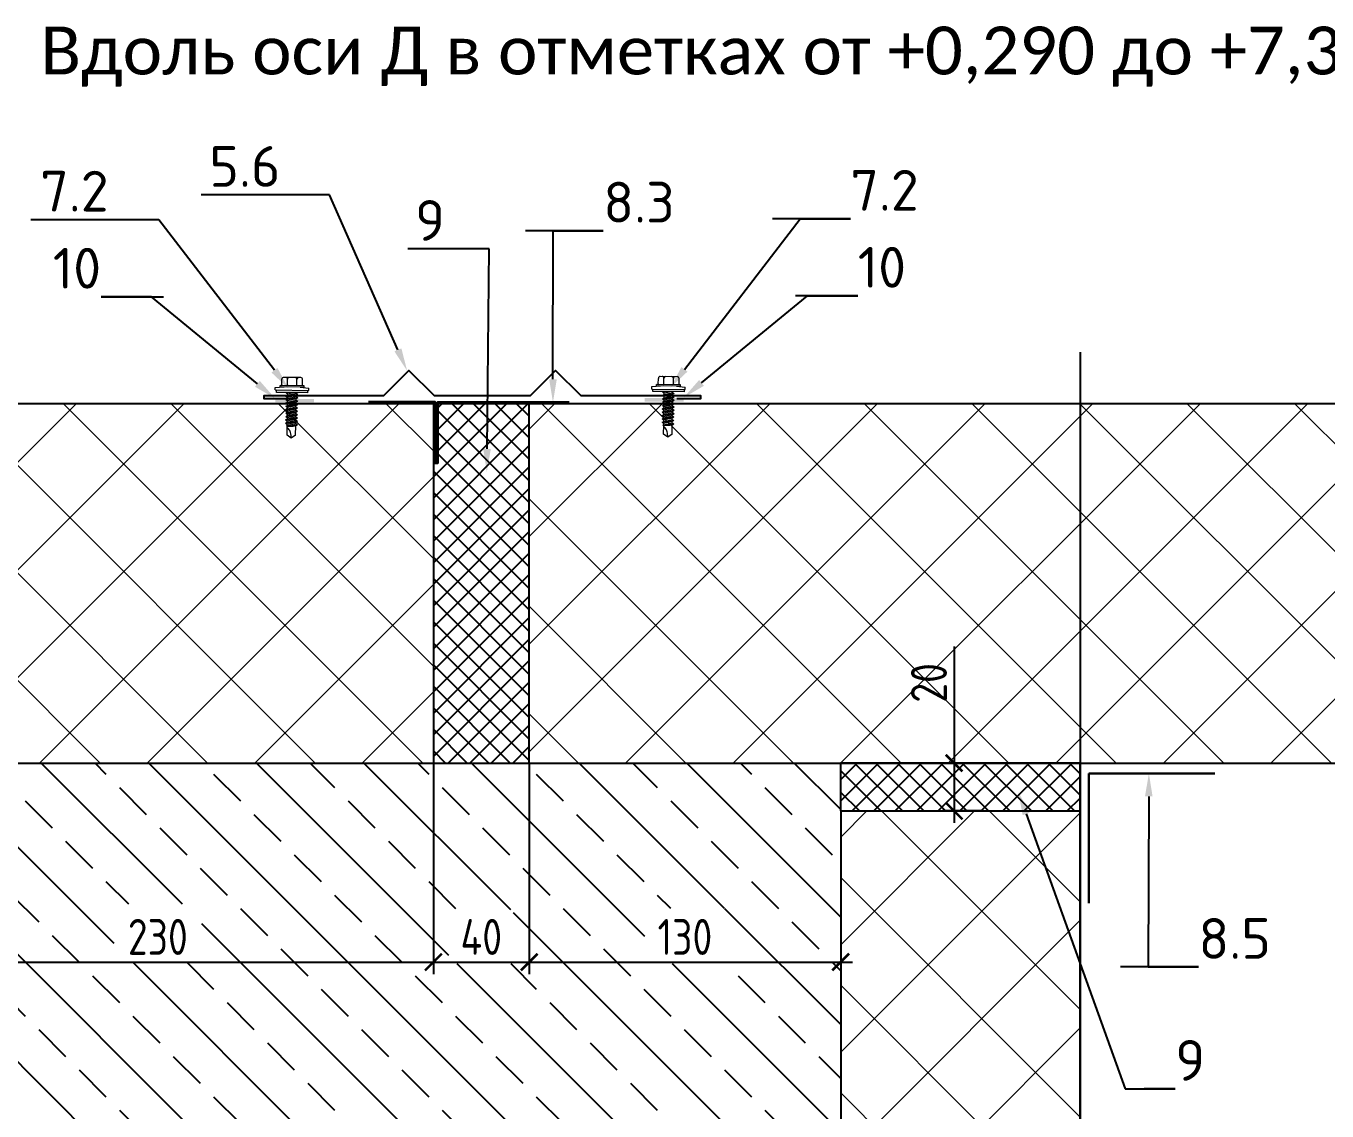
# Model space of a CAD drawing. Header units: millimetres. Extents: x -3689 to 3021565, y -698052 to -604547.
# Drawn here: x 2758341 to 2758884, y -668132 to -667679 of the extents above; entities that cross this region are included whole.
import ezdxf
from ezdxf import colors
from ezdxf.entities.mleader import LeaderData, LeaderLine
from ezdxf.math import Vec2, Vec3

# ---------------------------------------------------------------- set-up
doc = ezdxf.new("R2010")
doc.units = ezdxf.units.MM
doc.header["$PDMODE"] = 35
doc.linetypes.add('CENTER', pattern=[50.800000000000004, 31.75, -6.35, 6.35, -6.35])
doc.layers.get('0').update_dxf_attribs({"lineweight": 0})
doc.layers.get('Defpoints').update_dxf_attribs({"color": 4})
for name, color, linetype in [('A-DOOR-IDEN', 12, 'Continuous'), ('A-FLOR-IDEN', 14, 'Continuous'), ('A-WALL-PATT', 181, 'Continuous'), ('S-GRID', 133, 'CENTER'), ('S-METL', 14, 'Continuous'), ('S-WALL-PATT', 181, 'Continuous')]:
    doc.layers.add(name, color=color, linetype=linetype)
doc.layers.add('A-FLOR-DIMS', color=133, linetype='Continuous', lineweight=0)
doc.styles.add('Calibri', font='calibri.ttf')
doc.styles.add('GOST 2.304', font='CS_Gost2304.shx')
doc.styles.add('ЕСКД', font='isocpeur.ttf')
doc.dimstyles.new('001.5', dxfattribs={"dimscale": 10, "dimtxt": 1.5, "dimasz": 0.7, "dimexe": 0.5, "dimexo": 0, "dimgap": 0.3, "dimtad": 1, "dimdec": 0, "dimrnd": 0.001, "dimtxsty": 'GOST 2.304', "dimblk": 'ARCHTICK', "dimcen": 0, "dimdle": 0.5, "dimclrd": 256, "dimclre": 256, "dimclrt": 256, "dimadec": 0, "dimazin": 2, "dimtfac": 0.75, "dimtdec": 0, "dimtmove": 1, "dimatfit": 3, "dimfxl": 1, "dimtolj": 1, "dimarcsym": 0})
pattern_1 = [(135, (2775462.095484435, -911028.9084325723), (-4.490128060534577, -4.490128060534576), []), (225, (2775462.095484435, -911028.9084325723), (4.490128060534576, -4.490128060534577), [])]

# ---------------------------------------------------------------- blocks, each defined once
blk = doc.blocks.new('*U567')
at = {"lineweight": 0}
h = blk.add_hatch(dxfattribs=at)
h.set_pattern_fill('ANSI37', color=181, scale=10, style=0)
h.set_pattern_definition([(45, (90, -488.0038053012213), (-22.45064030267288, 22.45064030267288), []), (135, (90, -488.0038053012213), (-22.45064030267288, -22.45064030267288), [])])
h.paths.add_polyline_path([(0, 511.9961946987786), (0, 0), (150, 0), (150, 511.9961946987786)])
at = {"color": 5, "lineweight": 0}
for p, q in [((150, 511.9961946987786), (0, 511.9961946987786)), ((0, 0), (150, 0))]:
    blk.add_line(p, q, dxfattribs=at)
at = {"color": 5}
for p, q in [((0, 511.9961946987786), (0, 0)), ((150, 0), (150, 511.9961946987786))]:
    blk.add_line(p, q, dxfattribs=at)
blk = doc.blocks.new('*U569')
at = {"lineweight": 0}
h = blk.add_hatch(dxfattribs=at)
h.set_pattern_fill('ANSI37', color=181, scale=10, style=0)
h.set_pattern_definition([(45, (90, -243.4552527261694), (-22.45064030267288, 22.45064030267288), []), (135, (90, -243.4552527261694), (-22.45064030267288, -22.45064030267288), [])])
h.paths.add_polyline_path([(0, 756.5447472738305), (0, 0), (150, 0), (150, 756.5447472738305)])
at = {"color": 5}
for p, q in [((0, 756.5447472738305), (0, 0)), ((150, 0), (150, 756.5447472738305))]:
    blk.add_line(p, q, dxfattribs=at)
at = {"color": 5, "lineweight": 0}
blk.add_line((0, 0), (150, 0), dxfattribs=at)
blk = doc.blocks.new('*U577')
at = {"lineweight": 0}
h = blk.add_hatch(dxfattribs=at)
h.set_pattern_fill('ANSI37', color=0, scale=10, style=0)
h.set_pattern_definition([(45, (40, -711.1328043282265), (-22.45064030267288, 22.45064030267288), []), (135, (40, -711.1328043282265), (-22.45064030267288, -22.45064030267288), [])])
h.paths.add_polyline_path([(0, 288.8671956717735), (0, 0), (100, 0), (100, 288.8671956717735)])
at = {"color": 5, "lineweight": 0}
for p, q in [((100, 288.8671956717735), (0, 288.8671956717735)), ((0, 0), (100, 0))]:
    blk.add_line(p, q, dxfattribs=at)
at = {"color": 5}
for p, q in [((0, 288.8671956717735), (0, 0)), ((100, 0), (100, 288.8671956717735))]:
    blk.add_line(p, q, dxfattribs=at)
blk = doc.blocks.new('_ARCHTICK')
at = {"color": 0, "linetype": 'ByBlock', "const_width": 0.15}
blk.add_lwpolyline([(-0.5, -0.5), (0.5, 0.5)], dxfattribs=at)
blk = doc.blocks.new('*D586')
at = {"layer": 'A-FLOR-DIMS', "lineweight": -2, "ltscale": 10, "transparency": 16777216}
for p, q in [((2758780.684678568, -667815.1944610759), (2758780.684678568, -668332.663010651)), ((2758960.987209867, -667986.7082305051), (2758960.987209867, -668332.663010651)), ((2758775.684678568, -668327.663010651), (2758965.987209867, -668327.663010651))]:
    blk.add_line(p, q, dxfattribs=at)
at = {"layer": 'Defpoints', "color": 0, "ltscale": 10, "transparency": 16777216}
for p in [(2758780.684678568, -667815.1944610759), (2758960.987209867, -667986.7082305051), (2758960.987209867, -668327.663010651)]:
    blk.add_point(p, dxfattribs=at)
at = {"layer": 'A-FLOR-DIMS', "lineweight": -2, "ltscale": 10, "transparency": 16777216, "xscale": 7, "yscale": 7, "zscale": 7, "rotation": 180}
blk.add_blockref('_ARCHTICK', (2758780.684678568, -668327.663010651), dxfattribs=at)
at = {"layer": 'A-FLOR-DIMS', "lineweight": -2, "ltscale": 10, "transparency": 16777216, "xscale": 7, "yscale": 7, "zscale": 7}
blk.add_blockref('_ARCHTICK', (2758960.987209867, -668327.663010651), dxfattribs=at)
at = {"layer": 'A-FLOR-DIMS', "ltscale": 10, "transparency": 16777216, "insert": (2758870.835944218, -668317.163010651), "char_height": 15, "attachment_point": 5, "style": 'GOST 2.304'}
blk.add_mtext('\\A1;180', dxfattribs=at)
blk = doc.blocks.new('*D605')
at = {"layer": 'A-FLOR-DIMS', "lineweight": -2, "ltscale": 10, "transparency": 16777216}
for p, q in [((2758550.684678568, -667986.7082305051), (2758550.684678568, -668074.7905421897)), ((2758680.684678568, -668019.0381881844), (2758680.684678568, -668074.7905421897)), ((2758545.684678568, -668069.7905421897), (2758685.684678568, -668069.7905421897))]:
    blk.add_line(p, q, dxfattribs=at)
at = {"layer": 'Defpoints', "color": 0, "ltscale": 10, "transparency": 16777216}
for p in [(2758550.684678568, -667986.7082305051), (2758680.684678568, -668019.0381881844), (2758680.684678568, -668069.7905421897)]:
    blk.add_point(p, dxfattribs=at)
at = {"layer": 'A-FLOR-DIMS', "lineweight": -2, "ltscale": 10, "transparency": 16777216, "xscale": 7, "yscale": 7, "zscale": 7, "rotation": 180}
blk.add_blockref('_ARCHTICK', (2758550.684678568, -668069.7905421897), dxfattribs=at)
at = {"layer": 'A-FLOR-DIMS', "lineweight": -2, "ltscale": 10, "transparency": 16777216, "xscale": 7, "yscale": 7, "zscale": 7}
blk.add_blockref('_ARCHTICK', (2758680.684678568, -668069.7905421897), dxfattribs=at)
at = {"layer": 'A-FLOR-DIMS', "ltscale": 10, "transparency": 16777216, "insert": (2758615.684678568, -668059.2905421897), "char_height": 15, "attachment_point": 5, "style": 'GOST 2.304'}
blk.add_mtext('\\A1;130', dxfattribs=at)
blk = doc.blocks.new('*D606')
at = {"layer": 'A-FLOR-DIMS', "lineweight": -2, "ltscale": 10, "transparency": 16777216}
for p, q in [((2758510.684678568, -667986.7082305051), (2758510.684678568, -668074.7905421897)), ((2758550.684678568, -668025.1679973949), (2758550.684678568, -668074.7905421897)), ((2758505.684678568, -668069.7905421897), (2758555.684678568, -668069.7905421897))]:
    blk.add_line(p, q, dxfattribs=at)
at = {"layer": 'Defpoints', "color": 0, "ltscale": 10, "transparency": 16777216}
for p in [(2758510.684678568, -667986.7082305051), (2758550.684678568, -668025.1679973949), (2758550.684678568, -668069.7905421897)]:
    blk.add_point(p, dxfattribs=at)
at = {"layer": 'A-FLOR-DIMS', "lineweight": -2, "ltscale": 10, "transparency": 16777216, "xscale": 7, "yscale": 7, "zscale": 7, "rotation": 180}
blk.add_blockref('_ARCHTICK', (2758510.684678568, -668069.7905421897), dxfattribs=at)
at = {"layer": 'A-FLOR-DIMS', "lineweight": -2, "ltscale": 10, "transparency": 16777216, "xscale": 7, "yscale": 7, "zscale": 7}
blk.add_blockref('_ARCHTICK', (2758550.684678568, -668069.7905421897), dxfattribs=at)
at = {"layer": 'A-FLOR-DIMS', "ltscale": 10, "transparency": 16777216, "insert": (2758530.684678568, -668059.2905421897), "char_height": 15, "attachment_point": 5, "style": 'GOST 2.304'}
blk.add_mtext('\\A1;40', dxfattribs=at)
blk = doc.blocks.new('*D607')
at = {"layer": 'A-FLOR-DIMS', "lineweight": -2, "ltscale": 10, "transparency": 16777216}
for p, q in [((2758280.684678568, -668010.5103870408), (2758280.684678568, -668074.7905421897)), ((2758510.684678568, -668016.2439479646), (2758510.684678568, -668074.7905421897)), ((2758275.684678568, -668069.7905421897), (2758515.684678568, -668069.7905421897))]:
    blk.add_line(p, q, dxfattribs=at)
at = {"layer": 'Defpoints', "color": 0, "ltscale": 10, "transparency": 16777216}
for p in [(2758280.684678568, -668010.5103870408), (2758510.684678568, -668016.2439479646), (2758510.684678568, -668069.7905421897)]:
    blk.add_point(p, dxfattribs=at)
at = {"layer": 'A-FLOR-DIMS', "lineweight": -2, "ltscale": 10, "transparency": 16777216, "xscale": 7, "yscale": 7, "zscale": 7, "rotation": 180}
blk.add_blockref('_ARCHTICK', (2758280.684678568, -668069.7905421897), dxfattribs=at)
at = {"layer": 'A-FLOR-DIMS', "lineweight": -2, "ltscale": 10, "transparency": 16777216, "xscale": 7, "yscale": 7, "zscale": 7}
blk.add_blockref('_ARCHTICK', (2758510.684678568, -668069.7905421897), dxfattribs=at)
at = {"layer": 'A-FLOR-DIMS', "ltscale": 10, "transparency": 16777216, "insert": (2758395.684678568, -668059.2905421897), "char_height": 15, "attachment_point": 5, "style": 'GOST 2.304'}
blk.add_mtext('\\A1;230', dxfattribs=at)
blk = doc.blocks.new('*D608')
at = {"layer": 'A-FLOR-DIMS', "lineweight": -2, "ltscale": 10, "transparency": 16777216}
for p, q in [((2758728.038850006, -667938.1123284362), (2758728.038850006, -667986.7082305053)), ((2758728.038850006, -667981.7082305053), (2758728.038850006, -668011.7082305053)), ((2758739.218958292, -667986.7082305053), (2758723.038850006, -667986.7082305053)), ((2758739.218958292, -668006.7082305053), (2758723.038850006, -668006.7082305053))]:
    blk.add_line(p, q, dxfattribs=at)
at = {"layer": 'Defpoints', "color": 0, "ltscale": 10, "transparency": 16777216}
for p in [(2758739.218958292, -667986.7082305053), (2758728.038850006, -668006.7082305053), (2758739.218958292, -668006.7082305053)]:
    blk.add_point(p, dxfattribs=at)
at = {"layer": 'A-FLOR-DIMS', "lineweight": -2, "ltscale": 10, "transparency": 16777216, "xscale": 7, "yscale": 7, "zscale": 7}
for p, rotation in [((2758728.038850006, -667986.7082305053), 90), ((2758728.038850006, -668006.7082305053), 270)]:
    blk.add_blockref('_ARCHTICK', p, dxfattribs=dict(at, rotation=rotation))
at = {"layer": 'A-FLOR-DIMS', "ltscale": 10, "transparency": 16777216, "insert": (2758717.538850005, -667953.2551855796), "char_height": 15, "attachment_point": 5, "rotation": 90, "style": 'GOST 2.304'}
blk.add_mtext('\\A1;20', dxfattribs=at)
blk = doc.blocks.new('НФ58')
blk.add_lwpolyline([(81.2132034355891, -1), (91.2132034355891, -1), (91.2132034355891, 0), (41.21320343558909, 0), (30.60660171776544, 10.60660171776544), (20, 0), (-20, 0), (-30.60660171782365, 10.60660171776544), (-41.21320343558909, 0), (-91.2132034355891, 0), (-91.2132034355891, -1), (-81.2132034355891, -1)])
blk = doc.blocks.new('*U530')
at = {"lineweight": 0}
blk.add_hatch(color=0, dxfattribs=at).paths.add_polyline_path([(6.500028934155127, -0.9992351740365836), (-6.500028934155127, -0.9992351740365865), (-6.500028934155127, -1.443296356685747e-15), (6.500028934155127, 1.443296356685747e-15)])
at = {"color": 0, "lineweight": 0}
for p, q in [((-1.75979577822, 17.76911293662852), (0.0001427191382348255, 19.00156603410142)), ((-1.75979577822, 17.77512051083614), (-1.759595558345612, 13.76304829795845)), ((0.0001427191382348255, 19.00156603410142), (1.760204217272982, 17.76928860001499)), ((1.760204217280258, 17.77529617422261), (1.760392185868111, 14.00871998502408)), ((2.464262165653051, 11.40331470395904), (-2.463781191952878, 10.53462127275998)), ((-1.759760908986212, 10.94104072911432), (-2.463781191952878, 10.53462127275998)), ((2.464332430994543, 12.81131470232504), (-2.463710926611387, 11.94262127106777)), ((-1.75969064364472, 12.34904072748032), (-2.463710926611387, 11.94262127106777)), ((-1.759731211357578, 11.53613154939376), (-2.463710926611387, 11.94262127106777)), ((1.269850955752187, 14.00874446512899), (-2.463640661277172, 13.35062126943376)), ((-1.759620378325057, 13.75704072578811), (-2.463640661277172, 13.35062126943376)), ((-1.759660946023363, 12.94413154770155), (-2.463640661277172, 13.35062126943376)), ((1.760241882679109, 10.99689524766291), (-1.75980147669907, 10.12813155108597)), ((1.760282450399243, 11.80980442569126), (-1.759760908986212, 10.94104072911432)), ((-1.759731211357578, 11.53613154939376), (-1.759760908986212, 10.94104072911432)), ((1.760312148020601, 12.4048952459707), (-1.759731211357578, 11.53613154939376)), ((1.760352715740735, 13.21780442399904), (-1.75969064364472, 12.34904072748032)), ((-1.759660946016087, 12.94413154770155), (-1.75969064364472, 12.34904072748032)), ((1.760382413362092, 13.81289524427848), (-1.759660946016087, 12.94413154770155)), ((-0.73936477863754, 14.00884473376209), (-1.759620378303229, 13.75704072578811)), ((2.112392185430505, 14.00870241870871), (-0.73936477863754, 14.00884473376209)), ((1.760241882693661, 10.99689524766291), (1.760211101121966, 10.38008375786012)), ((2.464262165653051, 11.40331470395904), (1.760241882679109, 10.99689524766291)), ((1.760312148035152, 12.4048952459707), (1.760281366463457, 11.78808375616791)), ((2.464262165653051, 11.40331470395904), (1.760282450399243, 11.80980442569126)), ((2.464332430994543, 12.81131470232504), (1.760312148020601, 12.4048952459707)), ((1.760382413362092, 13.81289524427848), (1.760351631783121, 13.19608375453391)), ((2.464332430994543, 12.81131470232504), (1.760352715740735, 13.21780442399904)), ((2.099570586164188, 14.00870305852732), (1.760382413362092, 13.81289524427848)), ((2.463981104301637, 5.771314710669687), (-2.464062253289741, 4.902621279470623)), ((2.464051369635853, 7.179314708977475), (-2.463991987948249, 6.31062127777841)), ((-1.759971704996135, 6.717040734132754), (-2.463991987948249, 6.31062127777841)), ((-1.760012272723545, 5.904131556046196), (-2.463991987948249, 6.31062127777841)), ((2.464121634970069, 8.587314707343468), (-2.463921722635862, 7.718621276086197)), ((-1.759901439669195, 8.12504073244054), (-2.463921722635862, 7.718621276086197)), ((-1.759942007382053, 7.312131554412192), (-2.463921722635862, 7.718621276086197)), ((2.46419190031156, 9.995314705651255), (-2.46385145729437, 9.126621274393985)), ((-1.759831174327704, 9.533040730806535), (-2.46385145729437, 9.126621274393985)), ((-1.759871742040562, 8.720131552719979), (-2.46385145729437, 9.126621274393985)), ((-1.75980147669907, 10.12813155108597), (-2.463781191952878, 10.53462127275998)), ((-1.760012272716269, 5.904131556046196), (-1.760043054287964, 5.287320066301619)), ((1.760001389040553, 6.177804432401901), (-1.760041970337626, 5.309040735766758)), ((1.760031086669186, 6.772895252623131), (-1.760012272716269, 5.904131556046196)), ((-1.759942007374777, 7.312131554412192), (-1.7599727889683, 6.695320064609406)), ((1.760071654382044, 7.585804430709688), (-1.759971704996135, 6.717040734132754)), ((1.760101352010678, 8.180895250989126), (-1.759942007374777, 7.312131554412192)), ((1.760141919723536, 8.993804429017475), (-1.759901439669195, 8.12504073244054)), ((-1.759871742040562, 8.720131552719979), (-1.759901439669195, 8.12504073244054)), ((1.760171617337617, 9.588895249296913), (-1.759871742040562, 8.720131552719979)), ((1.760212185057751, 10.40180442732526), (-1.759831174327704, 9.533040730806535)), ((-1.75980147669907, 10.12813155108597), (-1.759831174327704, 9.533040730806535)), ((2.463981104301637, 5.771314710669687), (1.759960821327694, 5.364895254315344)), ((1.760031086669186, 6.772895252623131), (1.760000305097491, 6.156083762820346)), ((2.463981104301637, 5.771314710669687), (1.760001389040553, 6.177804432343693)), ((2.464051369635853, 7.179314708977475), (1.760031086669186, 6.772895252623131)), ((1.760101352010678, 8.180895250989126), (1.760070570438983, 7.564083761186341)), ((2.464051369635853, 7.179314708977475), (1.760071654382044, 7.585804430709688)), ((2.464121634970069, 8.587314707343468), (1.760101352010678, 8.180895250989126)), ((1.760171617352169, 9.588895249296913), (1.760140835780474, 8.972083759494128)), ((2.464121634970069, 8.587314707343468), (1.76014191971626, 8.993804429017475)), ((2.46419190031156, 9.995314705651255), (1.760171617337617, 9.588895249296913)), ((2.46419190031156, 9.995314705651255), (1.760212185057751, 10.40180442732526)), ((2.46377030829899, 1.547314715688118), (-2.464273049314216, 0.6786212844308461)), ((-1.760252766340273, 1.085040740785189), (-2.46427304930694, 0.6786212844308461)), ((-1.760293334060407, 0.2721315627568398), (-2.464273049314216, 0.6786212844308461)), ((2.463840573640482, 2.955314713995905), (-2.464202783972724, 2.086621282796841)), ((-1.760182501006057, 2.493040739151184), (-2.464202783972724, 2.086621282796841)), ((-1.760223068718916, 1.680131561064627), (-2.464202783972724, 2.086621282796841)), ((2.463910838960146, 4.363314712303692), (-2.464132518631233, 3.494621281104628)), ((-1.760112235679118, 3.901040737458971), (-2.464132518631233, 3.494621281104628)), ((-1.760152803377424, 3.088131559430622), (-2.464132518631233, 3.494621281104628)), ((-1.760041970337626, 5.309040735766758), (-2.464062253289741, 4.902621279470623)), ((-1.760082538043208, 4.496131557738409), (-2.464062253289741, 4.902621279470623)), ((-1.760293334053131, 0.2721315627568398), (-1.76030691460619, -3.908666534005322e-16)), ((1.759750025339599, 1.140895259333775), (-1.760293334053131, 0.2721315627568398)), ((1.759790593045182, 1.953804437362124), (-1.760252766332997, 1.085040740785189)), ((-1.76022306871164, 1.680131561064627), (-1.760252766340273, 1.085040740785189)), ((1.759820290666539, 2.548895257641562), (-1.760223068718916, 1.680131561064627)), ((1.759860858379397, 3.361804435728119), (-1.760182501006057, 2.493040739151184)), ((-1.760152803377424, 3.088131559430622), (-1.760182501006057, 2.493040739151184)), ((1.759890556000755, 3.95689525594935), (-1.760152803377424, 3.088131559430622)), ((1.759931123720889, 4.769804434035906), (-1.760112235664566, 3.901040737458971)), ((-1.760082538035932, 4.496131557738409), (-1.760112235679118, 3.901040737458971)), ((1.759960821342246, 5.364895254315344), (-1.760082538043208, 4.496131557738409)), ((1.75972032770369, 0.545804439054337), (-0.4517616882585572, -1.003112455896365e-16)), ((2.463700042957499, 0.1393147173803305), (1.673376388229372, 3.715641990152666e-16)), ((1.759750025339599, 1.140895259333775), (1.759719243746076, 0.5240837695309898)), ((2.463700042957499, 0.1393147173803305), (1.75972032770369, 0.545804439054337)), ((2.46377030829899, 1.547314715688118), (1.759750025339599, 1.140895259333775)), ((1.759820290673815, 2.548895257641562), (1.759789509087568, 1.932083767896985)), ((2.46377030829899, 1.547314715688118), (1.759790593037906, 1.953804437362124)), ((2.463840573640482, 2.955314713995905), (1.759820290666539, 2.548895257641562)), ((1.759890556000755, 3.95689525594935), (1.75985977442906, 3.340083766204772)), ((2.463840573640482, 2.955314713995905), (1.759860858379397, 3.361804435728119)), ((2.463910838960146, 4.363314712303692), (1.759890556000755, 3.95689525594935)), ((1.759960821342246, 5.364895254315344), (1.759930039755999, 4.748083764512558)), ((2.463910838960146, 4.363314712303692), (1.759931123720889, 4.769804434035906)), ((2.463700042957499, 0.1393147173803305), (2.222372062249633, 4.934657265586468e-16)), ((6.499971000332154, 0.001566034101416869), (6.500028934155127, -0.9992351740365836)), ((-6.999971091820045, -0.9992351740365866), (-6.999913204039332, -1.999240946024658)), ((7.000028934984586, -0.9992351740365835), (-6.999971091820045, -0.9992351740365866)), ((-6.999971091820045, -0.9992351740365866), (-6.999971091820045, -1.999235174036587)), ((-3.372512593312422, -2.360930037742948), (-6.999971091820045, -1.999235174036587)), ((-5.042529794140137, -2.36092890793225), (4.957470193156043, -2.360429864318575)), ((-5.042529794140137, -2.36092890793225), (-5.042504841956543, -2.860928907291965)), ((-5.042504841956543, -2.860928907291965), (4.957495145325085, -2.860429863678291)), ((-4.372512593326974, -2.360930037742948), (4.28745299234288, -2.360428734507877)), ((-4.372466748827719, -3.152888939424885), (-4.372330301179318, -5.510008432378529)), ((-2.01065795654722, -3.152687751920895), (-2.010521505289943, -5.509871713235045)), ((-2.010653540746716, -3.228970242373181), (-2.010521505289943, -5.509871713235045)), ((1.925690043317446, -3.152571722050198), (1.925826488215536, -5.509643848228735)), ((7.000086822110463, -1.99922954221256), (3.287452992371983, -2.360428734507877)), ((4.287498841193157, -3.152463260455988), (4.287635284337741, -5.509507129143458)), ((4.957470193156043, -2.360429864318575), (4.957495145325085, -2.860429863678291)), ((7.000028934984586, -0.9992351740365835), (7.000086822103187, -1.99922954221256)), ((7.000028934991862, -0.9992351740365835), (7.000028934991862, -1.999235174036584)), ((-3.58501512947987, -6.297232458076908), (3.50041125866119, -6.296822300821078))]:
    blk.add_line(p, q, dxfattribs=at)
blk.add_lwpolyline([(6.500028934155127, -0.9992351740365836), (-6.500028934155127, -0.9992351740365865), (-6.500028934155127, -1.443296356685747e-15), (6.500028934155127, 1.443296356685747e-15)], close=True, dxfattribs=at)
for centre, start, end in [((-3.585060702433111, -5.509962859388908), 180.0033167038442, 270.0033167042611), ((-2.797791103977942, -5.509917286399288), 270.0033167042611, 0.003316703844216687), ((-1.22325190653646, -5.509826140245424), 180.0033167038442, 270.0033167042611), ((1.138556889469329, -5.509689421276563), 270.0033167042611, 0.003316703844216687), ((2.713096086903535, -5.509598275122698), 180.0033167038442, 270.0033167042611), ((3.500365685649742, -5.509552702133078), 270.0033167042611, 0.003316703844216687)]:
    blk.add_arc(centre, 0.7872696000000154, start, end, dxfattribs=at)
at = {"color": 0, "lineweight": 0, "extrusion": (0, 0, -1)}
for centre, major_axis, ratio, start_param, end_param in [((-5.164466747446568, -3.152934786339758), (-0.4695426015677405, -0.6378038454834557), 0.9999999999521482, 3.7001413829075, 4.077737360034711), ((-1.218657958088442, -3.152737986587455), (-0.4695426016314956, -0.6378038455700573), 0.9999999998798036, 0.9361447064777346, 1.313740683556781), ((1.133690044815013, -3.152620782959275), (-0.4695426015914638, -0.6378038455156804), 0.9999999999951029, 3.700141382885612, 4.077737360014203), ((5.079498840263115, -3.152423982799518), (-0.469542601613166, -0.6378038455451589), 0.9999999999374978, 0.9361447064519131, 1.313740683536806)]:
    blk.add_ellipse(centre, major_axis=major_axis, ratio=ratio, start_param=start_param, end_param=end_param, dxfattribs=at)
at = {"color": 0, "lineweight": 0, "extrusion": (0, 0, -0.9999999999999999)}
for centre, major_axis, ratio, start_param, end_param in [((-2.802657956068287, -3.152817035093905), (-0.4695426015830329, -0.6378038455042281), 0.9999999999820529, 3.700141382891477, 4.077737359997727), ((2.717690042794858, -3.152541734511033), (-0.469542601635972, -0.6378038455761381), 0.9999999998681064, 0.9361447064850439, 1.31374068359107)]:
    blk.add_ellipse(centre, major_axis=major_axis, ratio=ratio, start_param=start_param, end_param=end_param, dxfattribs=at)
at = {"color": 0, "lineweight": 0}
blk.add_open_spline([(0.0001427191455107831, 19.00156603415963), (0.05083747002936031, 18.23320035467623), (0.1406947712312066, 16.87125922471751), (0.8799432696832777, 15.33543048088905), (1.551164845863238, 14.82059633685276), (1.760358575389543, 14.67621029395378)], degree=3, knots=[0, 0, 0, 0, 2.306624246534305, 4.088530392190128, 4.845953933886731, 4.845953933886731, 4.845953933886731, 4.845953933886731], dxfattribs=at)
blk = doc.blocks.new('*U529')
at = {"color": 0, "rotation": 270}
blk.add_blockref('*U530', (0, -3.641531520770513e-12), dxfattribs=at)

msp = doc.modelspace()

# ---------------------------------------------------------------- hatches: boundary and pattern name
at = {"layer": 'A-WALL-PATT'}
h = msp.add_hatch(dxfattribs=at)
h.set_pattern_fill('ANSI37', color=250, scale=2, angle=90)
h.set_pattern_definition(pattern_1)
h.paths.add_polyline_path([(2758550.684678568, -667836.7082305051), (2758510.684678568, -667836.7082305051), (2758510.684678568, -667986.7082305051), (2758550.684678568, -667986.7082305051)])
at = {"layer": 'A-WALL-PATT', "ltscale": 100}
h = msp.add_hatch(dxfattribs=at)
h.set_pattern_fill('ANSI33', color=250, scale=5, angle=90)
h.set_pattern_definition([(135, (2781919.272261833, -853428.1280911653), (-22.45064030267288, -22.45064030267288), []), (135, (2781919.272261833, -853405.6774411653), (-22.45064030267288, -22.45064030267288), [15.875, -7.9375])])
h.paths.add_polyline_path([(2758280.684678568, -668186.7082305051), (2758280.684678568, -667986.7082305051), (2757998.688483869, -667986.7082305051), (2757998.688483869, -668186.7082305051)])
h.paths.add_polyline_path([(2758480.684678568, -668186.7082305051), (2758480.684678568, -668295.5754261769), (2758680.684678568, -668295.5754261769), (2758680.684678568, -668006.7082305051), (2758680.576200874, -668006.7082305051), (2758680.576200874, -667986.7082305051), (2758550.684678568, -667986.7082305051), (2758510.684678568, -667986.7082305051), (2758280.684678568, -667986.7082305051), (2758280.684678568, -668186.7082305051)])
h.paths.add_polyline_path([(2758598.997178568, -668070.5405421897), (2758632.372178568, -668070.5405421897), (2758632.372178568, -668047.4192218462), (2758598.997178568, -668047.4192218462)], flags=16)
h.paths.add_polyline_path([(2758517.184678568, -668070.5405421897), (2758544.184678568, -668070.5405421897), (2758544.184678568, -668048.0405421897), (2758517.184678568, -668048.0405421897)], flags=16)
h.paths.add_polyline_path([(2758377.309678568, -668069.9595874653), (2758414.059678568, -668069.9595874653), (2758414.059678568, -668045.6763576729), (2758377.309678568, -668045.6763576729)], flags=16)
at = {"layer": 'A-WALL-PATT'}
h = msp.add_hatch(dxfattribs=at)
h.set_pattern_fill('ANSI37', color=250, scale=2, angle=90)
h.set_pattern_definition(pattern_1)
h.paths.add_polyline_path([(2758780.675168452, -667986.7082305051), (2758680.576200874, -667986.7082305051), (2758680.576200874, -668006.7082305051), (2758780.675168452, -668006.7082305051)])
at = {"layer": 'S-WALL-PATT', "lineweight": 0, "ltscale": 10}
h = msp.add_hatch(color=250, dxfattribs=at)
h.dxf.hatch_style = 1
h.paths.add_polyline_path([(2758444.692539283, -667834.7048490578), (2758444.692539283, -667836.2164968008), (2758460.922902145, -667836.2164968008), (2758460.922902145, -667834.7048490578)])
h = msp.add_hatch(color=250, dxfattribs=at)
h.dxf.hatch_style = 1
h.paths.add_polyline_path([(2758615.158146131, -667834.3245391338), (2758615.158146131, -667835.8361868768), (2758598.927783269, -667835.8361868768), (2758598.927783269, -667834.3245391338)])

# ---------------------------------------------------------------- linework, layer by layer
at = {"layer": 'A-WALL-PATT', "color": 250, "lineweight": 35, "ltscale": 10}
msp.add_lwpolyline([(2758483.592550228, -667835.966289585), (2758511.242221596, -667835.966289585), (2758511.242221596, -667861.3869510167), (2758512.572788196, -667861.3869510167), (2758512.572788196, -667836.1434912117), (2758567.428608731, -667836.1434912117)], dxfattribs=at)
at = {"layer": 'A-WALL-PATT', "color": 250, "ltscale": 10}
for points in [[(2758510.684678568, -667986.7082305051), (2758550.684678568, -667986.7082305051), (2758550.684678568, -667836.7082305051), (2758510.684678568, -667836.7082305051)], [(2758680.576200874, -668006.7082305051), (2758780.684678568, -668006.7082305051), (2758780.684678568, -667986.7082305051), (2758680.576200874, -667986.7082305051)]]:
    msp.add_lwpolyline(points, close=True, dxfattribs=at)
at = {"layer": 'S-GRID', "color": 250, "ltscale": 5}
for p, q in [((2758780.684678568, -667815.1944610759), (2758780.684678568, -668370.5314675157)), ((2757958.221811879, -667986.7082305051), (2758527.391189731, -667986.7082305051))]:
    msp.add_line(p, q, dxfattribs=at)
at = {"layer": 'S-METL', "color": 250, "lineweight": 30, "ltscale": 10}
for p, q in [((2758784.298479217, -668045.259255522), (2758784.298479217, -667991.0314126814)), ((2758784.298479217, -667991.0314126814), (2758836.783321261, -667991.0314126814))]:
    msp.add_line(p, q, dxfattribs=at)

# ---------------------------------------------------------------- block references
at = {"layer": 'A-WALL-PATT', "color": 250, "lineweight": 0}
for name, p, rotation in [('*U567', (2757998.688483869, -667836.7082305051), 269.9999999999999), ('*U569', (2758550.684678568, -667836.7082305051), 269.9999999999999), ('*U577', (2758780.684678568, -668006.7082305051), 180)]:
    msp.add_blockref(name, p, dxfattribs=dict(at, rotation=rotation))
at = {"layer": 'S-METL', "color": 250}
msp.add_blockref('НФ58', (2758531.10745659, -667833.4823580105), dxfattribs=at)
at = {"layer": 'S-METL', "color": 250, "rotation": 269.2309881253707}
for p in [(2758451.651360348, -667832.0786138994), (2758608.797078969, -667831.6983039754)]:
    msp.add_blockref('*U529', p, dxfattribs=at)

# ---------------------------------------------------------------- texts
at = {"layer": 'A-DOOR-IDEN', "color": 250, "linetype": 'ByBlock', "ltscale": 500, "insert": (2758633.966109016, -667691.8570093156), "char_height": 20, "width": 692.3264608246973, "attachment_point": 5, "style": 'Calibri'}
msp.add_mtext('Вдоль оси Д в отметках от +0,290 до +7,350', dxfattribs=at)

# ---------------------------------------------------------------- dimensions: what is measured, and where the dimension line sits
at = {"layer": 'A-FLOR-DIMS', "color": 250, "ltscale": 10}
for base, p1, p2, picture, middle in [((2758960.987209867, -668327.663010651), (2758780.684678568, -667815.1944610759), (2758960.987209867, -667986.7082305051), '*D586', (2758870.835944218, -668317.163010651)), ((2758550.684678568, -668069.7905421897), (2758510.684678568, -667986.7082305051), (2758550.684678568, -668025.1679973949), '*D606', (2758530.684678568, -668059.2905421897)), ((2758680.684678568, -668069.7905421897), (2758550.684678568, -667986.7082305051), (2758680.684678568, -668019.0381881844), '*D605', (2758615.684678568, -668059.2905421897)), ((2758510.684678568, -668069.7905421897), (2758280.684678568, -668010.5103870408), (2758510.684678568, -668016.2439479646), '*D607', (2758395.684678568, -668059.2905421897))]:
    dim = msp.add_linear_dim(base=base, p1=p1, p2=p2, dimstyle='001.5', dxfattribs=at)
    dim.commit()
    dim.dimension.update_dxf_attribs({"geometry": picture, "text_midpoint": middle})
dim = msp.add_linear_dim(base=(2758728.038850006, -668006.7082305053), p1=(2758739.218958291, -667986.7082305051), p2=(2758739.218958291, -668006.7082305051), angle=90, dimstyle='001.5', dxfattribs=at)
dim.commit()
dim.dimension.update_dxf_attribs({"geometry": '*D608', "text_midpoint": (2758728.835816528, -667953.2551855796), "dimtype": 160})

# ---------------------------------------------------------------- leaders
at = {"layer": 'A-FLOR-IDEN', "color": 250}
ml = msp.add_multileader_mtext('Standard', dxfattribs=at)
ml.set_content('5.6', color=250, style='ЕСКД')
ml.set_leader_properties()
ml.build(insert=Vec2(0, 0))
ml.multileader.update_dxf_attribs({"text_left_attachment_type": 6, "text_right_attachment_type": 6, "dogleg_length": 20.96987534605703, "arrow_head_size": 9.600000000000001})
ctx = ml.context
ctx.base_point, ctx.char_height, ctx.arrow_head_size, ctx.landing_gap_size, ctx.plane_origin, ctx.plane_x_axis, ctx.plane_y_axis = Vec3(2758420.822197759, -667749.5903236044), 17, 9.600000000000001, 0, Vec3(2758521.946715518, -667824.3889518036), Vec3(1, 2.258681448315656e-12), Vec3(-2.258681448315656e-12, 1)
ctx.left_attachment, ctx.right_attachment = 6, 6
notes = []
notes.append((ctx, [(0, (1, 1, 0), (2758467.292073105, -667749.5903236044), (-1, -2.258681448315656e-12), 20.96987534605703, [(0, [(2758499.764857483, -667823.0201147818)], 0, [])])]))
ctx.mtext.insert, ctx.mtext.text_direction, ctx.mtext.rotation, ctx.mtext.width, ctx.mtext.flow_direction = Vec3(2758417.178297387, -667729.1903236045), Vec3(1, 2.258882650657248e-12), 2.258882650657248e-12, 204.6047927077777, 5
ml = msp.add_multileader_mtext('Standard', dxfattribs=at)
ml.set_content('7.2', color=250, style='ЕСКД')
ml.set_leader_properties()
ml.build(insert=Vec2(0, 0))
ml.multileader.update_dxf_attribs({"text_left_attachment_type": 6, "text_right_attachment_type": 6, "dogleg_length": 20.96987534605703, "arrow_head_size": 9.600000000000001})
ctx = ml.context
ctx.base_point, ctx.char_height, ctx.arrow_head_size, ctx.landing_gap_size, ctx.plane_origin = Vec3(2758349.623897717, -667759.9084587982), 17, 9.600000000000001, 0, Vec3(2758434.732760768, -667861.3761934929)
ctx.left_attachment, ctx.right_attachment, ctx.text_align_type = 6, 6, 2
notes.append((ctx, [(0, (1, 1, 0), (2758396.093773063, -667759.9084587982), (-1, 0), 20.96987534605703, [(0, [(2758450.219156709, -667830.374893295)], 0, [])])]))
ctx.mtext.insert, ctx.mtext.width, ctx.mtext.alignment, ctx.mtext.flow_direction = Vec3(2758375.123897716, -667739.5084587983), 77.51149692218215, 3, 5
ml = msp.add_multileader_mtext('Standard', dxfattribs=at)
ml.set_content('7.2', color=250, style='ЕСКД')
ml.set_leader_properties()
ml.build(insert=Vec2(0, 0))
ml.multileader.update_dxf_attribs({"text_left_attachment_type": 6, "text_right_attachment_type": 6, "dogleg_length": 20.96987534605703, "arrow_head_size": 9.600000000000001})
ctx = ml.context
ctx.base_point, ctx.char_height, ctx.arrow_head_size, ctx.landing_gap_size, ctx.plane_origin = Vec3(2758684.726787697, -667759.5281488742), 17, 9.600000000000001, 0, Vec3(2758625.117924646, -667860.9958835689)
ctx.left_attachment, ctx.right_attachment = 6, 6
notes.append((ctx, [(0, (1, 1, 0), (2758663.756912351, -667759.5281488742), (1, 0), 20.96987534605703, [(0, [(2758609.631528705, -667829.994583371)], 0, [])])]))
ctx.mtext.insert, ctx.mtext.width, ctx.mtext.flow_direction = Vec3(2758684.726787697, -667739.1281488743), 77.51149692218215, 5
ml = msp.add_multileader_mtext('Standard', dxfattribs=at)
ml.set_content('8.3', color=250, style='ЕСКД')
ml.set_leader_properties()
ml.build(insert=Vec2(0, 0))
ml.multileader.update_dxf_attribs({"text_left_attachment_type": 6, "text_right_attachment_type": 6, "dogleg_length": 20.96987534605703, "arrow_head_size": 9.600000000000001})
ctx = ml.context
ctx.base_point, ctx.char_height, ctx.arrow_head_size, ctx.landing_gap_size, ctx.plane_origin = Vec3(2758581.613029003, -667764.4980067932), 17, 9.600000000000001, 0, Vec3(2758543.279788577, -667868.5689215104)
ctx.left_attachment, ctx.right_attachment = 6, 6
notes.append((ctx, [(0, (1, 1, 0), (2758560.643153657, -667764.4980067932), (1, 0), 20.96987534605703, [(0, [(2758560.599610369, -667836.1434912117)], 0, [])])]))
ctx.mtext.insert, ctx.mtext.width, ctx.mtext.flow_direction = Vec3(2758581.613029003, -667744.0980067932), 77.51149692218215, 5
ml = msp.add_multileader_mtext('Standard', dxfattribs=at)
ml.set_content('9', color=250, style='ЕСКД')
ml.set_leader_properties()
ml.build(insert=Vec2(0, 0))
ml.multileader.update_dxf_attribs({"text_left_attachment_type": 6, "text_right_attachment_type": 6, "dogleg_length": 20.96987534605703, "arrow_head_size": 9.600000000000001})
ctx = ml.context
ctx.base_point, ctx.char_height, ctx.arrow_head_size, ctx.landing_gap_size, ctx.plane_origin = Vec3(2758504.487903684, -667772.1221702097), 17, 9.600000000000001, 0, Vec3(2758558.305736952, -667884.9542853953)
ctx.left_attachment, ctx.right_attachment = 6, 6
notes.append((ctx, [(1, (1, 1, 0), (2758533.95777903, -667772.1221702097), (-1, 0), 20.96987534605703, [(0, [(2758532.991339469, -667865.2120401163)], 0, [])])]))
ctx.mtext.insert, ctx.mtext.width, ctx.mtext.flow_direction = Vec3(2758503.055663491, -667751.7221702096), 77.51149692218215, 5
ml = msp.add_multileader_mtext('Standard', dxfattribs=at)
ml.set_content('10', color=250, style='ЕСКД')
ml.set_leader_properties()
ml.build(insert=Vec2(0, 0))
ml.multileader.update_dxf_attribs({"text_left_attachment_type": 6, "text_right_attachment_type": 6, "dogleg_length": 20.96987534605703, "arrow_head_size": 9.600000000000001})
ctx = ml.context
ctx.base_point, ctx.char_height, ctx.arrow_head_size, ctx.landing_gap_size, ctx.plane_origin = Vec3(2758355.02020426, -667792.0630784683), 17, 9.600000000000001, 0, Vec3(2758403.032816323, -667861.3761934929)
ctx.left_attachment, ctx.right_attachment, ctx.text_align_type = 6, 6, 2
notes.append((ctx, [(0, (1, 1, 0), (2758392.990079605, -667792.0630784683), (-1, 0), 20.96987534605703, [(0, [(2758444.664408792, -667834.5289050419)], 0, [])])]))
ctx.mtext.insert, ctx.mtext.width, ctx.mtext.alignment, ctx.mtext.flow_direction = Vec3(2758372.02020426, -667771.6630784683), 77.51149692218215, 3, 5
ml = msp.add_multileader_mtext('Standard', dxfattribs=at)
ml.set_content('10', color=250, style='ЕСКД')
ml.set_leader_properties()
ml.build(insert=Vec2(0, 0))
ml.multileader.update_dxf_attribs({"text_left_attachment_type": 6, "text_right_attachment_type": 6, "dogleg_length": 20.96987534605703, "arrow_head_size": 9.600000000000001})
ctx = ml.context
ctx.base_point, ctx.char_height, ctx.arrow_head_size, ctx.landing_gap_size, ctx.plane_origin = Vec3(2758687.830481154, -667791.6827685443), 17, 9.600000000000001, 0, Vec3(2758656.817869091, -667860.9958835689)
ctx.left_attachment, ctx.right_attachment = 6, 6
notes.append((ctx, [(0, (1, 1, 0), (2758666.860605808, -667791.6827685443), (1, 0), 20.96987534605703, [(0, [(2758615.186276621, -667834.1485951178)], 0, [])])]))
ctx.mtext.insert, ctx.mtext.width, ctx.mtext.flow_direction = Vec3(2758687.830481154, -667771.2827685443), 77.51149692218215, 5
ml = msp.add_multileader_mtext('Standard', dxfattribs=at)
ml.set_content('8.5', color=250, style='ЕСКД')
ml.set_leader_properties()
ml.build(insert=Vec2(0, 0))
ml.multileader.update_dxf_attribs({"text_left_attachment_type": 6, "text_right_attachment_type": 6, "dogleg_length": 20.96987534605703, "arrow_head_size": 9.600000000000001})
ctx = ml.context
ctx.base_point, ctx.char_height, ctx.arrow_head_size, ctx.landing_gap_size, ctx.plane_origin = Vec3(2758830.039097923, -668071.8249917931), 17, 9.600000000000001, 0, Vec3(2758789.884428925, -667967.754077076)
ctx.left_attachment, ctx.right_attachment = 6, 6
notes.append((ctx, [(0, (1, 1, 0), (2758809.069222577, -668071.8249917931), (1, 0), 20.96987534605703, [(0, [(2758809.318105388, -667991.0314126814)], 0, [])])]))
ctx.mtext.insert, ctx.mtext.width, ctx.mtext.flow_direction = Vec3(2758830.039097923, -668051.4249917931), 77.51149692218215, 5
ml = msp.add_multileader_mtext('Standard', dxfattribs=at)
ml.set_content('9', color=250, style='ЕСКД')
ml.set_leader_properties()
ml.build(insert=Vec2(0, 0))
ml.multileader.update_dxf_attribs({"text_left_attachment_type": 6, "text_right_attachment_type": 6, "dogleg_length": 20.96987534605703, "arrow_head_size": 9.600000000000001})
ctx = ml.context
ctx.base_point, ctx.char_height, ctx.arrow_head_size, ctx.landing_gap_size, ctx.plane_origin = Vec3(2758820.341712995, -668122.7119103968), 17, 9.600000000000001, 0, Vec3(2758780.187043997, -668018.6409956797)
ctx.left_attachment, ctx.right_attachment = 6, 6
notes.append((ctx, [(0, (1, 1, 0), (2758799.371837649, -668122.7119103968), (1, 0), 20.96987534605703, [(0, [(2758754.872646515, -667998.8987504006)], 0, [])])]))
ctx.mtext.insert, ctx.mtext.width, ctx.mtext.flow_direction = Vec3(2758820.341712995, -668102.3119103968), 77.51149692218215, 5
for ctx, leaders in notes:
    for number, flags, end, landing, length, lines in leaders:
        leader = LeaderData()
        leader.index, (leader.has_last_leader_line, leader.has_dogleg_vector, leader.attachment_direction) = number, flags
        leader.last_leader_point, leader.dogleg_vector, leader.dogleg_length = Vec3(end), Vec3(landing), length
        for number, points, colour, breaks in lines:
            line = LeaderLine()
            line.index, line.vertices, line.color, line.breaks = number, Vec3.list(points), colors.encode_raw_color(colour), breaks
            leader.lines.append(line)
        ctx.leaders.append(leader)

doc.saveas('drawing.dxf')
